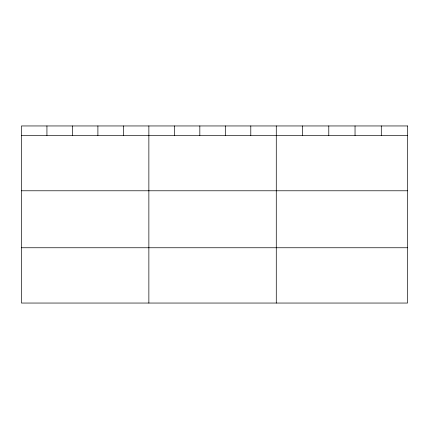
<?xml version="1.0" encoding="UTF-8"?>
<svg xmlns="http://www.w3.org/2000/svg" width="429" height="429" viewBox="0 0 429 429"><rect width="100%" height="100%" fill="white"/><g stroke="black" fill="none" stroke-linecap="round" stroke-linejoin="round"><path stroke-width="0.64" d="M21.45 135.489L407.55 135.489M21.45 190.782L407.55 190.782M21.45 247.753L407.55 247.753M381.295 125.954L381.295 135.489M355.04 125.954L355.04 135.489M328.786 125.954L328.786 135.489M302.531 125.954L302.531 135.489M276.276 125.954L276.276 303.046M250.793 125.954L250.793 135.489M225.311 125.954L225.311 135.489M199.828 125.954L199.828 135.489M174.346 125.954L174.346 135.489M148.863 125.954L148.863 303.046M123.38 125.954L123.38 135.489M97.898 125.954L97.898 135.489M72.415 125.954L72.415 135.489M46.933 125.954L46.933 135.489M407.55 125.954L21.45 125.954L21.45 303.046L407.55 303.046L407.55 125.954"/></g></svg>
